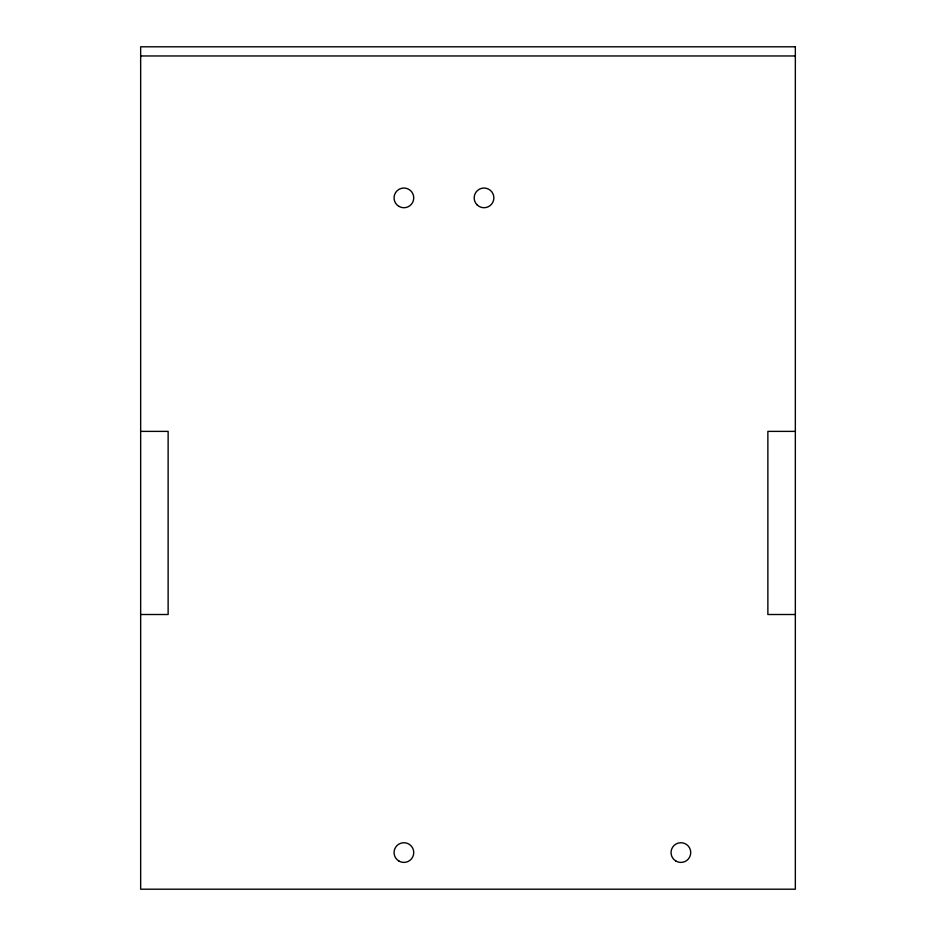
<?xml version="1.0" encoding="UTF-8"?>
<svg xmlns="http://www.w3.org/2000/svg" width="936" height="936" viewBox="0 0 936 936"><rect width="100%" height="100%" fill="white"/><g stroke="black" fill="none" stroke-linecap="round" stroke-linejoin="round"><path stroke-width="1.4" d="M140.657 55.961L795.343 55.961M140.657 431.379L168.129 431.379L168.129 614.507L140.657 614.507M795.343 431.379L767.871 431.379L767.871 614.507L795.343 614.507M795.343 46.8L140.657 46.8L140.657 889.2L795.343 889.2L795.343 46.8M477.067 204.844A9.84 9.84 0 0 0 493.529 200.433A9.84 9.84 0 0 0 481.478 188.37A9.84 9.84 0 0 0 477.067 204.844M398.982 206.411A9.84 9.84 0 0 0 413.747 197.882A9.84 9.84 0 0 0 398.982 189.353A9.84 9.84 0 0 0 398.982 206.411M398.982 861.097A9.84 9.84 0 0 0 413.747 852.579A9.84 9.84 0 0 0 398.982 844.05A9.84 9.84 0 0 0 398.982 861.097M675.967 861.097A9.84 9.84 0 0 0 690.733 852.579A9.84 9.84 0 0 0 675.967 844.05A9.84 9.84 0 0 0 675.967 861.097"/></g></svg>
